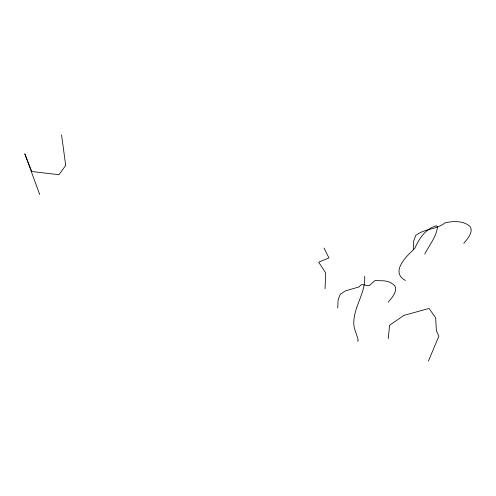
<?xml version="1.0" encoding="UTF-8"?>
<svg xmlns="http://www.w3.org/2000/svg" width="496" height="496" viewBox="0 0 496 496"><rect width="100%" height="100%" fill="white"/><g stroke="black" fill="none" stroke-linecap="round" stroke-linejoin="round"><path stroke-width="0.74" d="M325.066 288.684L325.698 272.936L318.668 262.198L328.935 257.883L324.031 248.087M337.745 308.047L338.067 300.055L340.206 294.289L345.501 290.817L358.856 287.017L361.51 284.543L369.123 285.764L375.032 280.531L384.71 280.86L390.327 282.323L394.686 285.56L395.641 288.17C395.808 293.874 391.493 298.096 388.194 302.213M413.311 249.184L413.627 241.192L415.766 235.433C424.34 228.532 436.604 229.784 445.216 222.729C453.505 221.024 463.648 220.509 470.245 226.697L471.2 229.313C471.367 235.011 467.052 239.239 463.76 243.356M364.653 276.266C365.812 292.423 354.336 305.821 353.815 321.668C353.171 328.358 357.046 334.217 358.224 340.436L357.343 341.223M388.263 338.588L389.571 325.308L403.825 315.425L429.077 308.438L435.655 317.855L436.381 330.795L438.873 336.17L428.414 361.069M424.756 254.095C429.22 245.284 436.375 236.989 437.478 226.889L436.573 225.798C425.475 228.358 419.17 238.824 414.755 248.391C406.925 255.874 389.633 271.957 405.449 280.457M39.73 194.581L24.8 153.834L31.769 171.511L58.974 174.697L65.708 165.404L61.547 134.931"/></g></svg>
